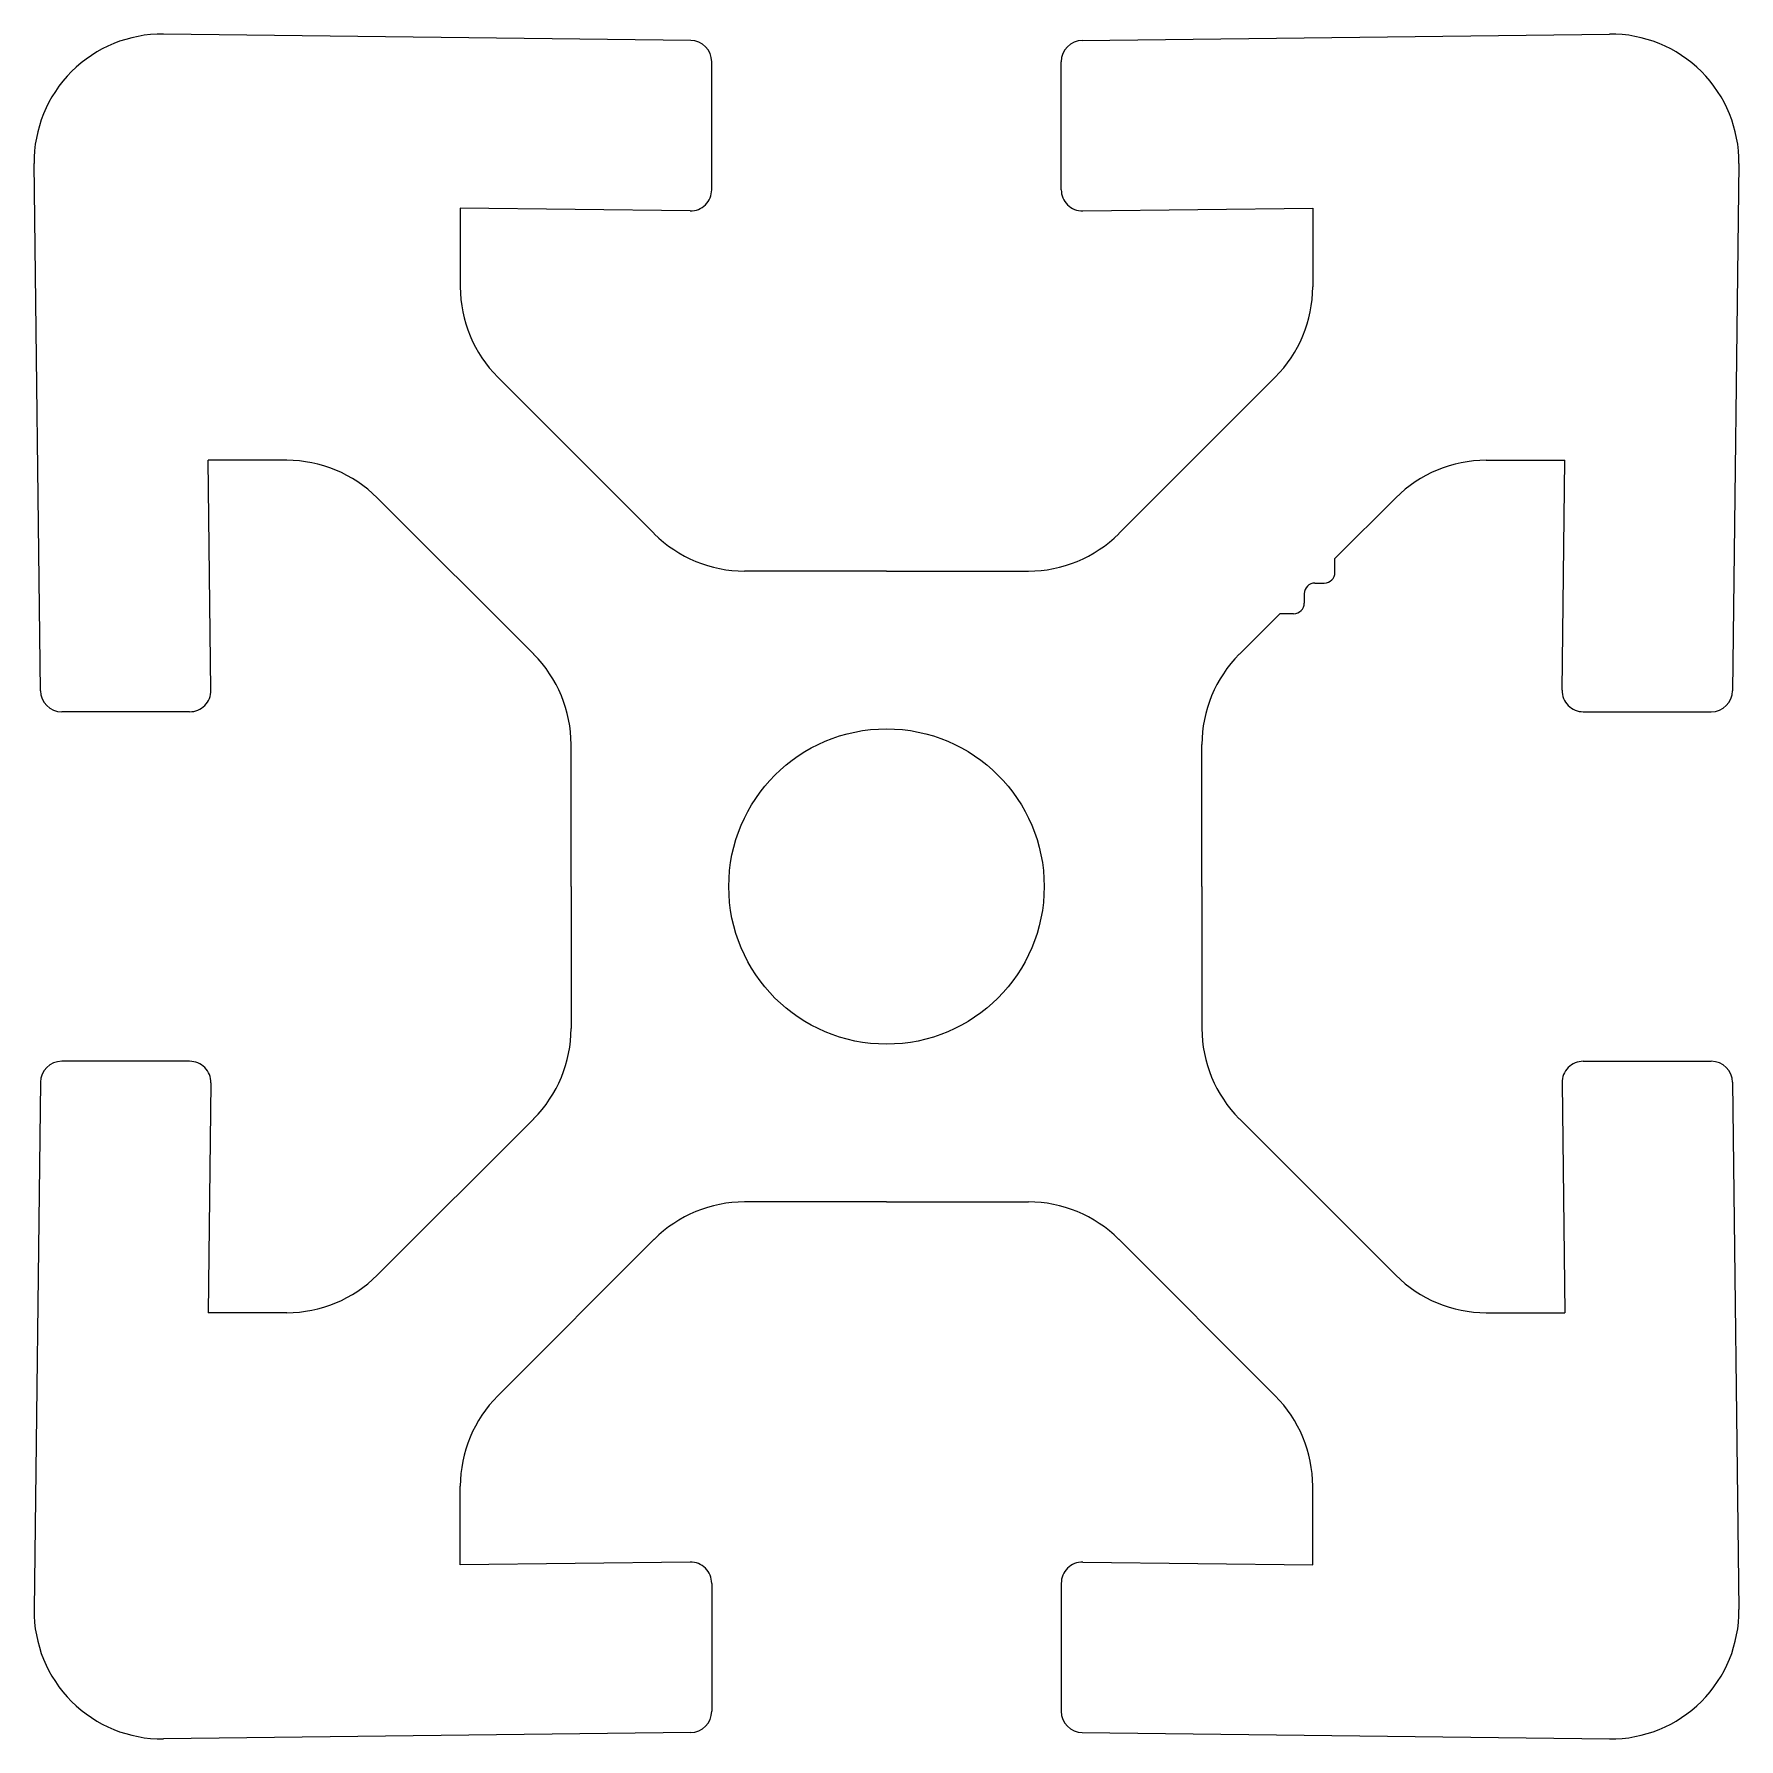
# Model space of a CAD drawing. Extents: x 2720.9 to 2760.9, y 1213.8 to 1253.8.
import ezdxf

# ---------------------------------------------------------------- set-up
doc = ezdxf.new("R2010")
doc.units = 0
doc.layers.get('0').update_dxf_attribs({"linetype": 'CONTINUOUS'})

msp = doc.modelspace()

# ---------------------------------------------------------------- linework, layer by layer
for p, q in [((2736.302, 1253.635), (2723.933, 1253.785)), ((2745.49, 1253.635), (2757.86, 1253.785)), ((2736.796, 1250.135), (2736.796, 1253.135)), ((2744.996, 1250.135), (2744.996, 1253.135)), ((2721.046, 1238.379), (2720.896, 1250.749)), ((2760.896, 1250.749), (2760.746, 1238.379)), ((2730.896, 1249.7), (2730.896, 1247.856)), ((2736.29, 1249.635), (2730.896, 1249.7)), ((2745.502, 1249.635), (2750.896, 1249.7)), ((2750.896, 1249.7), (2750.896, 1247.856)), ((2731.775, 1245.735), (2735.446, 1242.064)), ((2750.018, 1245.735), (2746.346, 1242.064)), ((2725.046, 1238.391), (2724.981, 1243.785)), ((2726.825, 1243.785), (2724.981, 1243.785)), ((2754.967, 1243.785), (2756.811, 1243.785)), ((2756.746, 1238.391), (2756.811, 1243.785)), ((2732.618, 1239.235), (2728.946, 1242.907)), ((2751.418, 1241.479), (2752.846, 1242.907)), ((2751.418, 1241.155), (2751.418, 1241.479)), ((2740.896, 1241.185), (2737.567, 1241.185)), ((2740.896, 1241.185), (2744.225, 1241.185)), ((2750.948, 1240.905), (2751.168, 1240.905)), ((2750.698, 1240.655), (2750.698, 1240.435)), ((2749.175, 1239.235), (2750.125, 1240.185)), ((2750.448, 1240.185), (2750.125, 1240.185)), ((2724.546, 1237.885), (2721.546, 1237.885)), ((2757.246, 1237.885), (2760.246, 1237.885)), ((2733.496, 1233.785), (2733.496, 1237.114)), ((2748.296, 1233.785), (2748.296, 1237.114)), ((2733.496, 1233.785), (2733.496, 1230.456)), ((2748.296, 1233.785), (2748.296, 1230.456)), ((2724.546, 1229.685), (2721.546, 1229.685)), ((2757.246, 1229.685), (2760.246, 1229.685)), ((2721.046, 1229.191), (2720.896, 1216.822)), ((2725.046, 1229.179), (2724.981, 1223.785)), ((2756.746, 1229.179), (2756.811, 1223.785)), ((2760.746, 1229.191), (2760.896, 1216.822)), ((2732.618, 1228.335), (2728.946, 1224.664)), ((2749.175, 1228.335), (2752.846, 1224.664)), ((2740.896, 1226.385), (2737.567, 1226.385)), ((2740.896, 1226.385), (2744.225, 1226.385)), ((2731.775, 1221.835), (2735.446, 1225.507)), ((2750.018, 1221.835), (2746.346, 1225.507)), ((2726.825, 1223.785), (2724.981, 1223.785)), ((2754.967, 1223.785), (2756.811, 1223.785)), ((2730.896, 1217.87), (2730.896, 1219.714)), ((2750.896, 1217.87), (2750.896, 1219.714)), ((2736.29, 1217.935), (2730.896, 1217.87)), ((2745.502, 1217.935), (2750.896, 1217.87)), ((2736.796, 1217.435), (2736.796, 1214.435)), ((2744.996, 1217.435), (2744.996, 1214.435)), ((2736.302, 1213.935), (2723.933, 1213.785)), ((2745.49, 1213.935), (2757.86, 1213.785))]:
    msp.add_line(p, q)
msp.add_circle((2740.896, 1233.785), 3.7)
for centre, radius, start, end in [((2723.896, 1250.785), 3, 89.3061, 180.6939), ((2736.296, 1253.135), 0.5, 0, 89.3061), ((2745.496, 1253.135), 0.5, 90.6939, 180), ((2757.896, 1250.785), 3, 359.3061, 90.6939), ((2736.296, 1250.135), 0.5, 269.3061, 0), ((2745.496, 1250.135), 0.5, 180, 270.6939), ((2733.896, 1247.856), 3, 180, 225), ((2747.896, 1247.856), 3, 315, 360), ((2726.825, 1240.785), 3, 45, 90), ((2754.967, 1240.785), 3, 90, 135), ((2737.567, 1244.185), 3, 225, 270), ((2744.225, 1244.185), 3, 270, 315), ((2750.948, 1240.655), 0.25, 90, 180), ((2751.168, 1241.155), 0.25, 270, 0), ((2750.448, 1240.435), 0.25, 270, 360), ((2730.496, 1237.114), 3, 0, 45), ((2751.296, 1237.114), 3, 135, 180), ((2721.546, 1238.385), 0.5, 180.6939, 270), ((2724.546, 1238.385), 0.5, 270, 0.6939), ((2757.246, 1238.385), 0.5, 179.3061, 270), ((2760.246, 1238.385), 0.5, 270, 359.3061), ((2730.496, 1230.456), 3, 315, 360), ((2751.296, 1230.456), 3, 180, 225), ((2721.546, 1229.185), 0.5, 90, 179.3061), ((2724.546, 1229.185), 0.5, 359.3061, 90), ((2757.246, 1229.185), 0.5, 90, 180.6939), ((2760.246, 1229.185), 0.5, 0.6939, 90), ((2737.567, 1223.385), 3, 90, 135), ((2744.225, 1223.385), 3, 45, 90), ((2726.825, 1226.785), 3, 270, 315), ((2754.967, 1226.785), 3, 225, 270), ((2733.896, 1219.714), 3, 135, 180), ((2747.896, 1219.714), 3, 0, 45), ((2736.296, 1217.435), 0.5, 0, 90.6939), ((2745.496, 1217.435), 0.5, 89.3061, 180), ((2723.896, 1216.785), 3, 179.3061, 270.6939), ((2757.896, 1216.785), 3, 269.3061, 0.6939), ((2736.296, 1214.435), 0.5, 270.6939, 0), ((2745.496, 1214.435), 0.5, 180, 269.3061)]:
    msp.add_arc(centre, radius, start, end)

doc.saveas('drawing.dxf')
